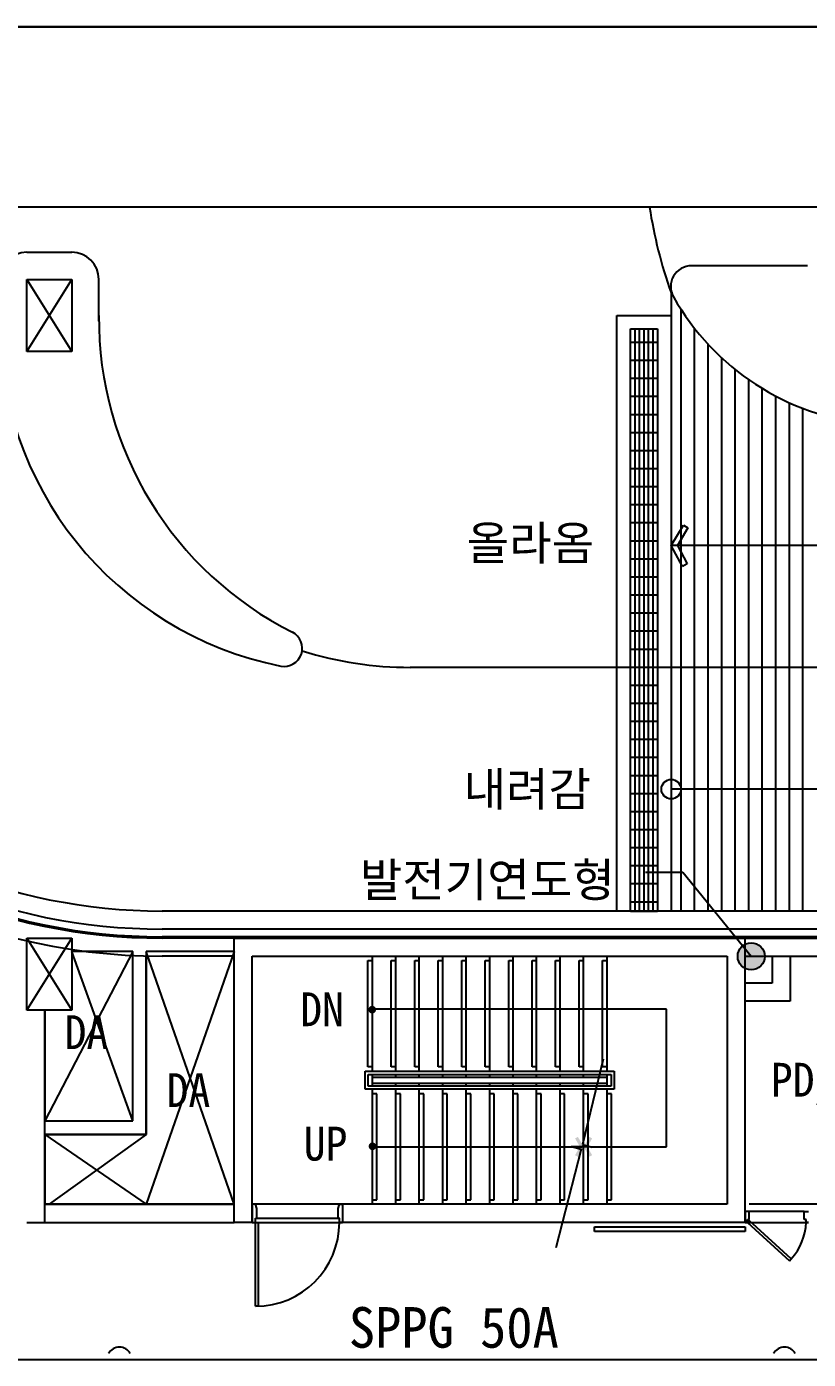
# Model space of a CAD drawing. Header units: millimetres. Extents: x 16332047 to 33387680, y -14835522 to -7015081.
# Drawn here: x 16440881 to 16449541, y -7474285 to -7459517 of the extents above; entities that cross this region are included whole.
import ezdxf
from ezdxf.enums import TextEntityAlignment as Align

# ---------------------------------------------------------------- set-up
doc = ezdxf.new("R2010")
doc.units = ezdxf.units.MM
doc.header["$LTSCALE"] = 300
doc.header["$MEASUREMENT"] = 0
doc.layers.add('arch', color=255, linetype='CONTINUOUS', lineweight=25)
for name, color, linetype in [('gas', 3, 'CONTINUOUS'), ('TEXT', 3, 'CONTINUOUS'), ('근린시설 화장실위생도면$0$SI', 2, 'CONTINUOUS')]:
    doc.layers.add(name, color=color, linetype=linetype)
doc.styles.add('돋움체', font='')
doc.styles.get('돋움체').set_extended_font_data('DotumChe')

msp = doc.modelspace()

# ---------------------------------------------------------------- hatches: boundary and pattern name
at = {"layer": 'arch'}
h = msp.add_hatch(color=256, dxfattribs=at)
edge = h.paths.add_edge_path()
edge.add_arc((16448908, -7469819), 150, 0, 360)
h = msp.add_hatch(color=256, dxfattribs=at)
edge = h.paths.add_edge_path()
edge.add_arc((16444709, -7470410), 42.7, 90, 270)
edge.add_arc((16444709, -7470410), 42.7, 270, 450)
for points in [[(16446988, -7472040), (16446957, -7472022), (16447010, -7471930), (16446957, -7471837), (16446988, -7471820), (16447051, -7471930)], [(16447115, -7472040), (16447146, -7472022), (16447092, -7471930), (16447146, -7471837), (16447115, -7471819), (16447051, -7471930)]]:
    msp.add_hatch(color=256, dxfattribs=at).paths.add_polyline_path(points)
h = msp.add_hatch(color=256, dxfattribs=at)
edge = h.paths.add_edge_path()
edge.add_arc((16444712, -7471924), 42.7, 90, 270)
edge.add_arc((16444712, -7471924), 42.7, 270, 450)

# ---------------------------------------------------------------- linework, layer by layer
for p, q in [((16428226, -7459517), (16495741, -7459520)), ((16495741, -7459517), (16428226, -7459517)), ((16494912, -7461517), (16429054, -7461517)), ((16440881, -7462017), (16441381, -7462017)), ((16449531, -7462167), (16448246, -7462167)), ((16440881, -7462317), (16441381, -7463117)), ((16440881, -7463117), (16441381, -7462317)), ((16440881, -7463117), (16440881, -7462317)), ((16440881, -7462317), (16441381, -7462317)), ((16441381, -7462317), (16441381, -7463117)), ((16441681, -7462781), (16441681, -7462317)), ((16448021, -7462465), (16448021, -7469317)), ((16448131, -7469317), (16448131, -7462648)), ((16447421, -7469317), (16447421, -7462717)), ((16447421, -7462717), (16448021, -7462717)), ((16448021, -7462717), (16448021, -7469317)), ((16447571, -7469317), (16447571, -7462867)), ((16447571, -7462867), (16447871, -7462867)), ((16447621, -7469317), (16447621, -7462867)), ((16447671, -7469317), (16447671, -7462867)), ((16447721, -7469317), (16447721, -7462867)), ((16447771, -7469317), (16447771, -7462867)), ((16447821, -7469317), (16447821, -7462867)), ((16447871, -7462867), (16447871, -7469317)), ((16448281, -7469317), (16448281, -7462860)), ((16441381, -7463117), (16440881, -7463117)), ((16447871, -7463017), (16447571, -7463017)), ((16448431, -7469317), (16448431, -7463036)), ((16447871, -7463217), (16447571, -7463217)), ((16448581, -7469317), (16448581, -7463187)), ((16447871, -7463417), (16447571, -7463417)), ((16448731, -7469317), (16448731, -7463316)), ((16448881, -7469317), (16448881, -7463429)), ((16449031, -7469317), (16449031, -7463526)), ((16447871, -7463617), (16447571, -7463617)), ((16449181, -7469317), (16449181, -7463611)), ((16449331, -7469317), (16449331, -7463684)), ((16447871, -7463817), (16447571, -7463817)), ((16449481, -7469317), (16449481, -7463746)), ((16448021, -7463917), (16448021, -7463917)), ((16447871, -7464017), (16447571, -7464017)), ((16447871, -7464217), (16447571, -7464217)), ((16447871, -7464417), (16447571, -7464417)), ((16447871, -7464617), (16447571, -7464617)), ((16447871, -7464817), (16447571, -7464817)), ((16447871, -7465017), (16447571, -7465017)), ((16448021, -7465267), (16448156, -7465040)), ((16448156, -7465040), (16448207, -7465071)), ((16448207, -7465071), (16448090, -7465268)), ((16447871, -7465217), (16447571, -7465217)), ((16459201, -7465267), (16448021, -7465267)), ((16448145, -7465499), (16448021, -7465267)), ((16448090, -7465268), (16448198, -7465471)), ((16447871, -7465417), (16447571, -7465417)), ((16448198, -7465471), (16448145, -7465499)), ((16447871, -7465617), (16447571, -7465617)), ((16447871, -7465817), (16447571, -7465817)), ((16447871, -7466017), (16447571, -7466017)), ((16447871, -7466217), (16447571, -7466217)), ((16447871, -7466417), (16447571, -7466417)), ((16448021, -7466617), (16445131, -7466617)), ((16447871, -7466617), (16447571, -7466617)), ((16459201, -7466617), (16448021, -7466617)), ((16447871, -7466817), (16447571, -7466817)), ((16447871, -7467017), (16447571, -7467017)), ((16447871, -7467217), (16447571, -7467217)), ((16447871, -7467417), (16447571, -7467417)), ((16447871, -7467617), (16447571, -7467617)), ((16447871, -7467817), (16447571, -7467817)), ((16459201, -7467967), (16448021, -7467967)), ((16447871, -7468017), (16447571, -7468017)), ((16447871, -7468217), (16447571, -7468217)), ((16447871, -7468417), (16447571, -7468417)), ((16447871, -7468617), (16447571, -7468617)), ((16447871, -7468817), (16447571, -7468817)), ((16447871, -7469017), (16447571, -7469017)), ((16448152, -7468889), (16447737, -7468889)), ((16448908, -7469819), (16448152, -7468889)), ((16459201, -7469317), (16442381, -7469317)), ((16447871, -7469217), (16447571, -7469217)), ((16447571, -7469317), (16447871, -7469317)), ((16440881, -7469617), (16441381, -7470417)), ((16440881, -7470417), (16441381, -7469617)), ((16440881, -7470417), (16440881, -7469617)), ((16440881, -7469617), (16441381, -7469617)), ((16441381, -7469617), (16441381, -7470417)), ((16459201, -7469517), (16442381, -7469517)), ((16459201, -7469602), (16442381, -7469602)), ((16459201, -7469609), (16442381, -7469609)), ((16443181, -7469617), (16442381, -7469617)), ((16443181, -7472767), (16443181, -7469617)), ((16443181, -7469617), (16450791, -7469617)), ((16448841, -7472767), (16448841, -7469617)), ((16442056, -7469767), (16441081, -7471642)), ((16442056, -7471642), (16441381, -7469767)), ((16442056, -7469767), (16441381, -7469767)), ((16442056, -7471642), (16442056, -7469767)), ((16443181, -7469767), (16442206, -7472567)), ((16443181, -7472567), (16442206, -7469767)), ((16442206, -7469767), (16442206, -7471792)), ((16443181, -7469767), (16442206, -7469767)), ((16443181, -7472567), (16443181, -7469767)), ((16442056, -7471642), (16442056, -7469809)), ((16442206, -7471792), (16442206, -7469814)), ((16443181, -7469817), (16442381, -7469817)), ((16443381, -7472767), (16443381, -7469817)), ((16443381, -7469817), (16448641, -7469817)), ((16443381, -7469817), (16448641, -7469817)), ((16443381, -7472567), (16443381, -7469817)), ((16444661, -7471042), (16444661, -7469867)), ((16444661, -7469867), (16444711, -7469867)), ((16444711, -7471092, 0), (16444711, -7469817)), ((16444921, -7471042, 0), (16444921, -7469867, 0)), ((16444921, -7469867, 0), (16444971, -7469867, 0)), ((16444971, -7471092), (16444971, -7469817, 0)), ((16445181, -7471042, 0), (16445181, -7469867, 0)), ((16445181, -7469867, 0), (16445231, -7469867, 0)), ((16445231, -7471092), (16445231, -7469817, 0)), ((16445441, -7471042, 0), (16445441, -7469867, 0)), ((16445441, -7469867, 0), (16445491, -7469867, 0)), ((16445491, -7471092), (16445491, -7469817, 0)), ((16445701, -7471042, 0), (16445701, -7469867, 0)), ((16445701, -7469867, 0), (16445751, -7469867, 0)), ((16445751, -7471092), (16445751, -7469817, 0)), ((16445961, -7471042, 0), (16445961, -7469867, 0)), ((16445961, -7469867, 0), (16446011, -7469867, 0)), ((16446011, -7471092), (16446011, -7469817, 0)), ((16446221, -7471042, 0), (16446221, -7469867, 0)), ((16446221, -7469867, 0), (16446271, -7469867, 0)), ((16446271, -7471092), (16446271, -7469817, 0)), ((16446481, -7471042, 0), (16446481, -7469867, 0)), ((16446481, -7469867, 0), (16446531, -7469867, 0)), ((16446531, -7471092), (16446531, -7469817, 0)), ((16446741, -7471042, 0), (16446741, -7469867, 0)), ((16446741, -7469867, 0), (16446791, -7469867, 0)), ((16446791, -7471092), (16446791, -7469817, 0)), ((16447001, -7471042, 0), (16447001, -7469867, 0)), ((16447001, -7469867, 0), (16447051, -7469867, 0)), ((16447051, -7471092), (16447051, -7469817, 0)), ((16447261, -7471042, 0), (16447261, -7469867, 0)), ((16447261, -7469867, 0), (16447311, -7469867, 0)), ((16447311, -7471092), (16447311, -7469817, 0)), ((16448641, -7469817), (16448641, -7471567)), ((16448641, -7469817), (16448641, -7472567)), ((16448641, -7469817), (16448641, -7472567)), ((16448841, -7469817), (16450591, -7469817)), ((16449141, -7469817), (16449141, -7470117)), ((16449341, -7469817), (16449341, -7470317)), ((16449141, -7470117), (16448841, -7470117)), ((16449341, -7470317), (16448841, -7470317)), ((16441381, -7470417), (16440881, -7470417)), ((16441081, -7472767), (16441081, -7470417)), ((16441081, -7470417), (16441081, -7471642)), ((16447371, -7470405), (16444711, -7470405)), ((16447971, -7470405), (16447371, -7470405)), ((16447971, -7471929), (16447971, -7470405)), ((16444631, -7471092), (16447391, -7471092)), ((16444631, -7471292), (16444631, -7471092)), ((16444711, -7471042), (16444661, -7471042)), ((16444971, -7471042, 0), (16444921, -7471042, 0)), ((16445231, -7471042, 0), (16445181, -7471042, 0)), ((16445491, -7471042, 0), (16445441, -7471042, 0)), ((16445751, -7471042, 0), (16445701, -7471042, 0)), ((16446011, -7471042, 0), (16445961, -7471042, 0)), ((16446271, -7471042, 0), (16446221, -7471042, 0)), ((16446531, -7471042, 0), (16446481, -7471042, 0)), ((16446791, -7471042, 0), (16446741, -7471042, 0)), ((16447051, -7471042, 0), (16447001, -7471042, 0)), ((16447268, -7470960), (16447038, -7471903)), ((16447311, -7471042, 0), (16447261, -7471042, 0)), ((16447391, -7471092), (16447391, -7471292)), ((16444666, -7471127), (16447356, -7471127)), ((16444666, -7471257), (16444666, -7471127)), ((16444711, -7471257, 0), (16444711, -7471127, 0)), ((16444711, -7471227), (16444711, -7471157)), ((16444711, -7471157), (16447311, -7471157)), ((16447311, -7471227), (16444711, -7471227)), ((16444971, -7471157), (16444971, -7471127)), ((16444971, -7471257), (16444971, -7471227)), ((16445231, -7471157), (16445231, -7471127)), ((16445231, -7471257), (16445231, -7471227)), ((16445491, -7471157), (16445491, -7471127)), ((16445491, -7471157), (16445491, -7471127)), ((16445491, -7471257), (16445491, -7471227)), ((16445751, -7471157), (16445751, -7471127)), ((16445751, -7471257), (16445751, -7471227)), ((16446011, -7471157), (16446011, -7471127)), ((16446011, -7471257), (16446011, -7471227)), ((16446271, -7471157), (16446271, -7471127)), ((16446271, -7471257), (16446271, -7471227)), ((16446531, -7471157), (16446531, -7471127)), ((16446531, -7471257), (16446531, -7471227)), ((16446791, -7471157, 0), (16446791, -7471127, 0)), ((16446791, -7471257, 0), (16446791, -7471227, 0)), ((16447051, -7471157), (16447051, -7471127)), ((16447051, -7471157), (16447051, -7471127)), ((16447051, -7471257), (16447051, -7471227)), ((16447051, -7471257), (16447051, -7471227)), ((16447311, -7471257), (16447311, -7471127)), ((16447356, -7471127), (16447356, -7471257)), ((16447391, -7471292), (16444631, -7471292)), ((16447356, -7471257), (16444666, -7471257)), ((16444711, -7472567), (16444711, -7471292, 0)), ((16444761, -7471342, 0), (16444711, -7471342, 0)), ((16444761, -7472517, 0), (16444761, -7471342, 0)), ((16444971, -7472567, 0), (16444971, -7471292)), ((16445021, -7471342, 0), (16444971, -7471342, 0)), ((16445021, -7472517, 0), (16445021, -7471342, 0)), ((16445231, -7472567, 0), (16445231, -7471292)), ((16445281, -7471342, 0), (16445231, -7471342, 0)), ((16445281, -7472517, 0), (16445281, -7471342, 0)), ((16445491, -7472567, 0), (16445491, -7471292)), ((16445541, -7471342, 0), (16445491, -7471342, 0)), ((16445541, -7472517, 0), (16445541, -7471342, 0)), ((16445751, -7472567, 0), (16445751, -7471292)), ((16445801, -7471342, 0), (16445751, -7471342, 0)), ((16445801, -7472517, 0), (16445801, -7471342, 0)), ((16446011, -7472567, 0), (16446011, -7471292)), ((16446061, -7471342, 0), (16446011, -7471342, 0)), ((16446061, -7472517, 0), (16446061, -7471342, 0)), ((16446271, -7472567, 0), (16446271, -7471292)), ((16446321, -7471342, 0), (16446271, -7471342, 0)), ((16446321, -7472517, 0), (16446321, -7471342, 0)), ((16446531, -7472567, 0), (16446531, -7471292)), ((16446581, -7471342, 0), (16446531, -7471342, 0)), ((16446581, -7472517, 0), (16446581, -7471342, 0)), ((16446791, -7472567, 0), (16446791, -7471292, 0)), ((16446841, -7471342, 0), (16446791, -7471342, 0)), ((16446841, -7472517, 0), (16446841, -7471342, 0)), ((16447051, -7472567, 0), (16447051, -7471292)), ((16447101, -7471342, 0), (16447051, -7471342, 0)), ((16447101, -7472517, 0), (16447101, -7471342, 0)), ((16447311, -7472567, 0), (16447311, -7471292)), ((16447361, -7471342, 0), (16447311, -7471342, 0)), ((16447361, -7472517, 0), (16447361, -7471342, 0)), ((16441081, -7471642), (16442056, -7471642)), ((16441081, -7471642), (16442056, -7471642)), ((16441081, -7471792), (16442206, -7472567)), ((16441081, -7471792), (16442206, -7471792)), ((16442206, -7471792), (16441081, -7471792)), ((16441081, -7471792), (16441081, -7472567)), ((16442206, -7471792), (16441131, -7472567)), ((16444711, -7471929), (16447031, -7471929)), ((16447024, -7471956), (16446744, -7473051)), ((16447145, -7471932), (16446917, -7471927)), ((16446917, -7471927), (16447024, -7471956)), ((16447038, -7471903), (16447145, -7471932)), ((16447144, -7471929), (16447144, -7471929)), ((16447144, -7471929), (16447971, -7471929)), ((16443181, -7472567), (16441081, -7472567)), ((16441081, -7472567), (16443181, -7472567)), ((16448641, -7472567), (16443381, -7472567)), ((16443381, -7472567), (16443381, -7472767)), ((16443416, -7472567), (16443381, -7472567)), ((16443431, -7472612), (16443416, -7472567)), ((16443416, -7472567), (16443416, -7472567)), ((16444331, -7472612), (16444346, -7472567)), ((16444346, -7472567), (16444346, -7472567)), ((16444346, -7472567), (16444381, -7472567)), ((16448641, -7472567), (16444381, -7472567)), ((16444381, -7472567), (16444381, -7472767)), ((16444381, -7472567), (16444381, -7472767)), ((16444711, -7472517, 0), (16444761, -7472517, 0)), ((16444971, -7472517, 0), (16445021, -7472517, 0)), ((16445231, -7472517, 0), (16445281, -7472517, 0)), ((16445491, -7472517, 0), (16445541, -7472517, 0)), ((16445751, -7472517, 0), (16445801, -7472517, 0)), ((16446011, -7472517, 0), (16446061, -7472517, 0)), ((16446271, -7472517, 0), (16446321, -7472517, 0)), ((16446531, -7472517, 0), (16446581, -7472517, 0)), ((16446791, -7472517, 0), (16446841, -7472517, 0)), ((16447051, -7472517, 0), (16447101, -7472517, 0)), ((16447311, -7472517, 0), (16447361, -7472517, 0)), ((16449541, -7472567), (16448886, -7472567)), ((16450591, -7472567), (16449541, -7472567)), ((16443416, -7472722), (16444346, -7472722)), ((16443416, -7472767), (16443416, -7472722)), ((16443416, -7472722), (16443431, -7472722)), ((16443431, -7472722), (16443431, -7472612)), ((16444331, -7472722), (16444331, -7472612)), ((16444346, -7472722), (16444331, -7472722)), ((16444346, -7472767), (16444346, -7472722)), ((16448841, -7472647), (16448841, -7472647)), ((16448841, -7472647), (16448841, -7472767)), ((16448886, -7472647), (16448841, -7472647)), ((16449496, -7472647), (16448886, -7472647)), ((16448886, -7472676), (16448886, -7472647)), ((16448886, -7472736), (16448886, -7472676)), ((16448886, -7472676), (16448886, -7472676)), ((16449496, -7472676), (16449496, -7472647)), ((16449496, -7472647), (16449541, -7472647)), ((16449496, -7472736), (16449496, -7472676)), ((16449496, -7472676), (16449496, -7472676)), ((16440881, -7472767), (16441081, -7472767)), ((16441081, -7472767), (16443181, -7472767)), ((16443381, -7472767), (16443181, -7472767)), ((16443381, -7472767), (16444381, -7472767)), ((16443381, -7472767), (16443416, -7472767)), ((16443416, -7472767), (16444346, -7472767)), ((16443416, -7473697), (16443416, -7472767)), ((16443416, -7472767), (16443446, -7472767)), ((16443446, -7472767), (16443446, -7473697)), ((16444381, -7472767), (16444346, -7472767)), ((16448841, -7472767), (16444381, -7472767)), ((16447171, -7472817), (16448841, -7472817)), ((16447171, -7472867), (16447171, -7472817)), ((16448841, -7472867), (16447171, -7472867)), ((16448841, -7472747), (16448841, -7472747)), ((16448841, -7472767), (16448841, -7472767)), ((16448841, -7472767), (16448866, -7472767)), ((16448841, -7472817), (16448841, -7472867)), ((16448866, -7472767), (16448866, -7472736)), ((16448866, -7472736), (16448886, -7472736)), ((16448886, -7472745), (16448866, -7472767)), ((16448866, -7472767), (16449541, -7472767)), ((16448866, -7472767), (16449516, -7472767)), ((16448866, -7472767), (16449331, -7473193)), ((16449350, -7473171), (16448886, -7472745)), ((16449516, -7472736), (16449496, -7472736)), ((16449516, -7472767), (16449516, -7472736)), ((16449541, -7472767), (16449516, -7472767)), ((16449331, -7473193), (16449350, -7473171)), ((16443446, -7473697), (16443416, -7473697))]:
    msp.add_line(p, q, dxfattribs=at)
for centre, radius in [((16448021, -7467967), 108), ((16448908, -7469819), 150), ((16448908, -7469819), 150)]:
    msp.add_circle(centre, radius, dxfattribs=at)
for centre, radius, start, end in [((16452897, -7460728), 5176, 188.7597, 199.6031), ((16440881, -7462317), 300, 90, 180), ((16441381, -7462317), 300, 0, 90), ((16448246, -7462397), 230, 90, 209.3934), ((16450474, -7461142), 2787, 209.3934, 264.6649), ((16444453, -7462804), 3873, 178.7108, 258.7367), ((16445574, -7462749), 3893, 179.5273, 243.3084), ((16442381, -7463117), 6500, 180, 270), ((16442381, -7463117), 6492, 180, 270), ((16442381, -7463117), 6485, 180, 270), ((16442381, -7463117), 6400, 180, 270), ((16442381, -7463117), 6200, 180, 270), ((16443735, -7466406), 200, 258.7367, 63.3084), ((16445131, -7462617), 4000, 252.5807, 270), ((16442381, -7463117), 6700, 214.8224, 270), ((16443416, -7472767), 930, 270, 0), ((16448886, -7472745), 631, 317.4812, 358.0383)]:
    msp.add_arc(centre, radius, start, end, dxfattribs=at)
at = {"layer": 'gas', "ltscale": 3}
for p, q in [((16440285, -7474285, 0), (16442119, -7474285, 0)), ((16442119, -7474285, 0), (16449066, -7474285, 0)), ((16449066, -7474285, 0), (16450031, -7474285, 0))]:
    msp.add_line(p, q, dxfattribs=at)
at = {"layer": '근린시설 화장실위생도면$0$SI', "color": 0}
for centre in [(16441909, -7474286, 0), (16449276, -7474286, 0)]:
    msp.add_arc(centre, 136, 28.3041, 151.6959, dxfattribs=at)

# ---------------------------------------------------------------- texts
at = {"layer": 'arch', "style": '돋움체'}
for s, p in [('올라옴', (16446462, -7465235)), ('내려감', (16446428, -7467963))]:
    msp.add_text(s, height=375, dxfattribs=at).set_placement(p, align=Align.MIDDLE)
msp.add_text('발전기연도형', height=375, dxfattribs=at).set_placement((16444572, -7469159))
for s, p in [('DN', (16443911, -7470218)), ('UP', (16443950, -7471707))]:
    msp.add_text(s, height=375, dxfattribs=at).set_placement(p, align=Align.TOP_LEFT)
for s, p in [('DA', (16441543, -7470847)), ('PD/AV', (16449731, -7471374)), ('DA', (16442673, -7471489))]:
    msp.add_text(s, height=375, dxfattribs=at).set_placement(p, align=Align.CENTER)
at = {"layer": 'TEXT', "style": '돋움체'}
msp.add_text('SPPG 50A', height=450, rotation=360, dxfattribs=at).set_placement((16444450, -7474156, 0))

doc.saveas('drawing.dxf')
